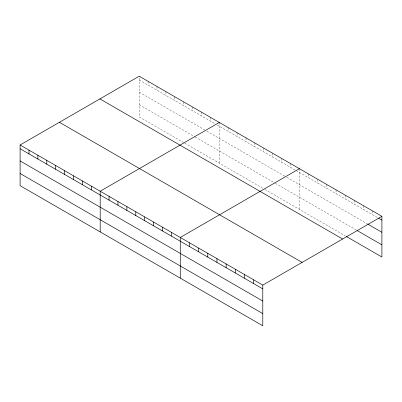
<?xml version="1.0" encoding="UTF-8"?>
<svg xmlns="http://www.w3.org/2000/svg" width="402" height="402" viewBox="0 0 402 402"><rect width="100%" height="100%" fill="white"/><g stroke="black" fill="none" stroke-linecap="round" stroke-linejoin="round"><path stroke-width="0.3" stroke-dasharray="2.01 1.51" d="M139.213 79.983L215.115 123.801M217.206 125.012L295.721 170.342M296.244 170.644L378.126 217.914M139.213 92.164L204.643 129.941M206.739 131.147L284.732 176.177M286.822 177.388L367.338 223.869M139.213 104.716L194.699 136.75M195.221 137.052L274.787 182.99M275.31 183.292L356.554 230.195M183.704 142.589L139.213 116.902L139.213 76.214M184.754 143.192L263.792 188.824M264.838 189.427L345.228 235.838M372.729 211.035L372.729 214.804M363.564 205.744L363.564 209.507M354.393 200.452L354.393 204.216M345.228 195.156L345.228 198.92M336.057 189.865L336.057 193.628M326.891 184.573L326.891 188.337M317.721 179.277L317.721 183.041M308.555 173.986L308.555 177.749M299.384 168.689L299.384 209.377M290.49 163.554L290.49 167.317M281.591 158.418L281.591 162.182M272.692 153.278L272.692 157.041M263.792 148.142L263.792 151.906M254.893 143.006L254.893 146.77M245.994 137.866L245.994 141.63M237.1 132.73L237.1 136.494M228.2 127.59L228.2 131.353M219.301 122.454L219.301 163.137M210.402 117.319L210.402 121.082M201.502 112.178L201.502 115.942M192.603 107.043L192.603 110.806M183.704 101.902L183.704 105.671M174.81 96.766L174.81 100.53M165.91 91.631L165.91 95.395M157.011 86.49L157.011 90.254M148.112 81.355L148.112 85.118"/><path stroke-width="0.6" d="M262.787 301.048L262.787 285.098L20.1 144.986L20.1 185.669L262.787 325.786L262.787 301.048L20.1 160.936M20.1 144.986L139.213 76.214L381.9 216.331L381.9 257.014L346.308 236.461M219.301 122.454L100.188 191.226L100.188 231.909M299.384 168.689L180.272 237.461L180.272 278.144M262.787 285.098L381.9 216.331M378.664 218.226L381.9 220.095M367.88 224.18L381.9 232.276M357.092 230.507L381.9 244.828M99.907 98.912L342.594 239.024M59.406 122.293L302.093 262.406M20.1 148.75L262.787 288.862M20.1 173.488L262.787 313.6M253.617 279.807L253.617 283.571M244.451 274.516L244.451 278.279M235.281 269.219L235.281 272.983M226.115 263.928L226.115 267.692M216.944 258.632L216.944 262.4M207.779 253.34L207.779 257.104M198.608 248.049L198.608 251.813M189.442 242.753L189.442 246.516M171.373 232.326L171.373 236.09M162.473 227.185L162.473 230.949M153.579 222.05L153.579 225.813M144.68 216.909L144.68 220.678M135.781 211.774L135.781 215.537M126.881 206.638L126.881 210.402M117.982 201.497L117.982 205.261M109.083 196.362L109.083 200.126M91.289 186.086L91.289 189.85M82.39 180.95L82.39 184.714M73.491 175.81L73.491 179.573M64.591 170.674L64.591 174.438M55.692 165.539L55.692 169.302M46.798 160.398L46.798 164.162M37.899 155.262L37.899 159.026M28.999 150.122L28.999 153.891"/></g></svg>
